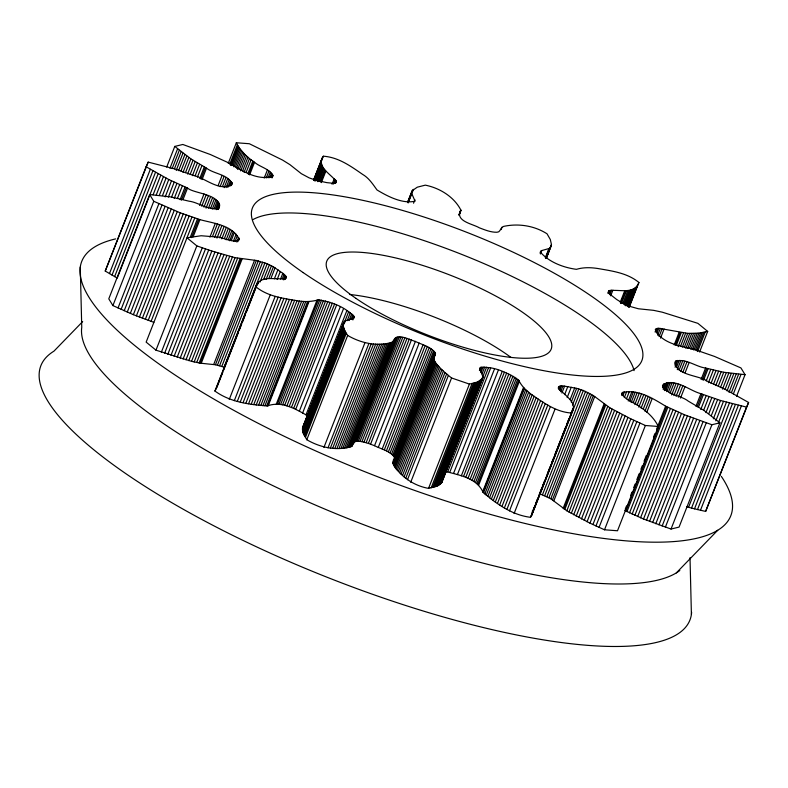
<?xml version="1.0" encoding="UTF-8"?>
<svg xmlns="http://www.w3.org/2000/svg" width="788" height="788" viewBox="0 0 788 788"><rect width="100%" height="100%" fill="white"/><g stroke="black" fill="none" stroke-linecap="round" stroke-linejoin="round"><path stroke-width="1.18" d="M166.701 167.046L174.778 146.42L190.883 158.89L206.515 168.139C213.607 173.882 228.313 174.414 232.204 183.86C220.699 192.962 204.653 177.615 193.818 175.547L174.178 168.74L148.193 162.121L146.105 166.751L168.77 179.516L187.534 188.056C193.897 193.749 220.906 193.858 219.379 207.825C209.5 211.558 198.635 202.26 189.13 201.206L170.976 196.961L149.661 194.547L108.783 298.839L112.901 305.586L133.359 314.678L153.847 322.351M228.244 163.382L236.331 142.756L249.333 143.731L282.567 160.072L289.905 164.633L301.361 173.695L309.123 177.852L315.88 180.285L326.912 182.649L333.304 183.299L335.491 182.885L336.417 181.88C332.25 174.69 315.574 167.135 323.336 156.201C338.387 157.245 350.571 166.051 362.51 174.315C368.942 177.999 372.822 184.185 377.009 189.957C387.903 196.527 402.57 204.112 415.079 201.186L411.622 193.306L412.301 190.627L417.276 187.189L425.293 185.141C439.615 188.007 453.927 196.675 460.813 209.963C454.509 221.261 472.78 223.831 479.321 227.801C484.955 229.929 490.766 232.381 496.913 232.253C500.695 232.49 500.35 227.013 503.709 226.373C518.405 223.211 534.284 225.654 547.03 233.8L550.3 239.493L551.462 244.526L546.35 258.395M445.703 471.441C459.227 475.282 476.602 477.755 483.054 492.254C496.607 504.064 512.269 515.076 530.501 517.312L532.087 514.328L532.471 510.693M530.501 517.312L571.369 413.02C579.131 402.097 562.465 394.542 558.298 387.351L560.17 386.061L564.592 386.14L576.658 388.366L583.347 390.474L593.344 395.537L609.853 407.82L630.833 418.861L645.372 425.5L658.374 426.475L617.506 530.767L604.504 529.792L589.956 523.153L566.828 510.791L550.812 498.755L540.204 493.938M149.661 194.547L153.768 201.295L180.255 212.819L199.896 219.616C213.252 223.329 233.031 225.151 239.394 239.71C232.302 243.699 222.955 236.676 215.587 236.922L201.117 235.74L187.032 237.828L196.842 245.895L211.844 251.057L235.051 257.666L256.317 260.464L267.211 263.753L273.416 266.797L282.823 273.308L285.837 276.194L286.005 278.302C276.962 280.636 260.109 273.889 255.804 286.763C267.585 296.347 282.626 298.278 297.056 300.701C304.129 302.001 311.319 301.814 318.273 299.903C331.275 301.597 345.991 307.172 354.393 317.229L353.723 318.342L345.331 320.795L343.873 322.292L302.671 427.323L303.104 432.927L306.808 439.724C319.751 447.387 337.205 451.455 351.822 446.244L392.7 341.953C396.472 331.876 408.627 339.638 415.394 341.421C422.132 344.917 431.371 346.493 435.518 353.457L394.64 457.749C391.124 462.211 393.961 466.821 397.28 470.15C405.387 479.656 416.054 486.127 428.544 488.383L437.665 485.861L441.94 482.177L483.044 377.127L479.626 368.045C491.81 365.071 508.516 372.96 518.731 380.259C522.08 387.164 527.881 392.119 534.136 396.295C545.503 404.057 557.116 412.085 571.369 413.02M392.946 463.147L435.518 353.457M343.873 322.292C341.913 326.912 345.331 331.659 347.675 335.432C360.618 343.095 378.073 347.173 392.7 341.953M236.331 142.756C240.33 150.863 247.127 157.295 254.554 162.279C259.941 167.154 269.585 168.662 272.924 175.645L272.746 176.266C257.43 181.112 241.699 170.504 229.081 163.047L210.327 154.507L182.806 144.47L174.778 146.42M441.94 482.177L442.216 480.207M483.044 377.127L441.536 482.896M307.812 415.867C295.746 409.139 281.828 400.659 267.506 405.869C249.264 404.707 230.037 402.047 214.927 391.055L216.966 387.204M551.167 246.191L549.374 248.427L541.78 250.554L540.312 252.002C548.724 262.049 563.43 267.634 576.432 269.329C584.194 267.014 592.241 267.467 600.101 268.895C613.734 271.269 627.809 273.357 638.91 282.468C634.606 295.342 617.743 288.595 608.71 290.93L608.484 292.22L609.587 293.944L616.758 299.548L623.219 303.498L629.76 306.365L638.398 308.768L653.607 310.344L662.314 312.196L697.872 323.336L707.683 331.403L699.596 352.029M158.112 173.813L117.235 278.105L105.237 271.042L146.105 166.751M148.193 162.121L105.237 271.042M109.463 273.594L150.331 169.302M112.024 275.111L152.902 170.819M114.624 276.618L155.492 172.326M153.108 194.754L160.742 175.271M112.901 305.586L153.768 201.295M156.221 195.05L163.402 176.719M159.343 195.316L166.081 178.127M169.952 168.317L177.586 148.833M172.139 168.622L179.329 150.291M118.033 307.97L158.9 203.678M162.486 195.562L168.77 179.516M174.384 168.928L181.122 151.739M121.116 309.369L161.983 205.087M165.184 196.921L171.469 180.876M176.236 170.375L182.964 153.187M178.581 170.671L184.875 154.625M168.346 197.099L174.178 182.205M124.199 310.748L165.066 206.456M180.984 170.957L186.825 156.054M171.508 197.246L176.896 183.486M127.262 312.097L168.139 207.805M182.993 172.375L188.825 157.482M174.227 198.487L179.615 184.737M130.325 313.397L171.193 209.115M185.495 172.651L190.883 158.89M177.379 198.537L182.323 185.929M187.603 174.049L192.991 160.289M133.359 314.678L174.237 210.386M180.097 199.679L185.032 187.071M190.203 174.286L195.138 161.678M181.348 200.191L186.293 187.583M136.383 315.909L177.261 211.617M183.043 199.512L187.534 188.056M192.41 175.655L197.345 163.047M139.387 317.111L180.255 212.819M195.099 175.852L199.591 164.387M197.404 177.162L201.895 165.707M142.362 318.263L183.23 213.972M199.758 178.452L204.25 166.997M145.297 319.367L186.175 215.075M200.881 179.034L205.373 167.578M202.023 179.595L206.515 168.139M148.203 320.421L189.071 216.129M151.06 321.425L191.927 217.133M199.541 205.373L204.033 193.917M194.715 218.059L146.154 342.12L155.975 350.187L191.533 361.328L200.231 363.169L215.439 364.755L224.078 367.149L264.945 262.867M201.718 206.2L206.21 194.744M190.272 237.257L197.453 218.926M191.514 237.631L198.704 219.291M203.944 207.145L208.436 195.68M193.159 236.804L199.896 219.616M206.072 208.15L210.563 196.685M208.505 208.052L212.543 197.739M218.069 185.702L222.108 175.389M210.751 207.973L214.346 198.803M155.975 350.187L196.842 245.895M220.079 186.687L224.117 176.374M229.741 164.229L237.375 144.746M212.327 209.037L215.922 199.866M230.441 165.441L238.084 145.957M222.452 186.598L226.048 177.438M214.09 208.928L217.232 200.901M231.672 165.519L238.862 147.179M215.567 208.761L218.256 201.886M224.176 187.672L227.771 178.502M232.982 165.598L239.719 148.41M216.276 209.667L218.975 202.792M217.094 209.303L219.34 203.58M233.918 166.849L240.655 149.651M161.392 352.108L202.26 247.816M226.117 187.583L229.259 179.556M217.971 209.509L219.773 204.929M218.266 209.48L219.606 206.042M235.376 166.948L241.67 150.912M227.781 187.455L230.48 180.58M236.469 168.208L242.763 152.163M229.603 186.126L231.396 181.536M209.913 237.129L215.301 223.378M164.623 353.221L205.491 248.939M230.657 185.86L231.997 182.422M231.376 185.495L232.273 183.2M237.641 169.479L243.935 153.433M212.455 236.548L217.399 223.94M239.345 169.607L245.186 154.704M167.814 354.304L208.692 250.013M214.7 237.267L219.645 224.659M240.685 170.888L246.526 155.985M242.556 171.016L247.944 157.265M170.966 355.349L211.844 251.057M216.976 238.084L221.911 225.476M244.063 172.296L249.451 158.546M219.665 237.858L224.156 226.392M174.079 356.343L214.947 252.052M246.132 172.424L251.067 159.816M221.822 238.843L226.314 227.387M247.856 173.705L252.79 161.097M248.693 174.296L253.637 161.688M177.133 357.299L218.01 253.007M224.314 238.734L228.353 228.422M249.609 174.877L254.554 162.279M226.186 239.798L230.224 229.485M180.137 358.205L221.014 253.913M228.284 239.719L231.879 230.549M183.092 359.062L223.959 254.78M229.692 240.764L233.287 231.593M231.219 240.576L234.361 232.558M185.978 359.87L226.846 255.588M233.425 241.148L236.114 234.272M235.051 241.542L237.296 235.819M188.795 360.628L229.663 256.336M236.804 242.005L238.597 237.424M237.828 241.699L239.178 238.262M191.533 361.328L232.401 257.036M264.207 178.058L267.359 170.041M266.255 177.94L268.944 171.065M194.173 361.958L235.051 257.666M268.097 177.842L270.343 172.119M196.714 362.51L237.582 258.218M269.673 177.704L271.466 173.114M270.934 177.487L272.284 174.049M199.147 362.982L240.025 258.691M271.87 177.192L272.766 174.897M272.027 177.93L272.924 175.645M200.231 363.169L241.098 258.888M201.226 363.307L242.093 259.016M213.686 364.519L254.563 260.227M215.439 364.755L256.317 260.464M217.449 365.149L258.316 260.867M219.586 365.691L260.454 261.399M221.812 366.361L262.68 262.079M214.927 391.055L256.77 284.429M216.395 387.942L257.262 283.65M217.409 386.051L222.797 372.3M223.694 370.005L225.939 364.283M226.846 361.988L238.518 332.191M239.414 329.896L241.66 324.163M242.566 321.878L245.255 314.993M246.605 311.555L257.834 282.912M257.587 284.507L258.484 282.212M260.02 282.084L267.211 263.753M263.566 279.612L269.397 264.709M266.098 279.484L271.486 265.733M268.925 278.253L273.416 266.797M271.033 278.134L275.081 267.821M274.352 278.853L277.947 269.683M313.545 180.127L322.075 158.349M313.516 180.452L322.499 157.531M313.732 180.442L321.366 160.959M314.353 179.122L323.336 156.201M314.136 180.216L321.317 161.885M314.629 180.019L321.366 162.83M314.776 180.984L321.514 163.796M229.259 399.447L270.126 295.155M315.476 180.836L321.77 164.791M277.169 279.494L280.321 271.466M316.284 180.698L322.125 165.805M317.209 180.6L322.597 166.839M317.8 181.654L323.188 167.903M280.577 279.031L282.823 273.308M318.982 181.595L323.917 168.987M234.312 400.678L275.189 296.386M320.302 181.555L324.794 170.1M282.291 278.883L284.084 274.293M320.775 182.087L325.267 170.622M321.346 182.629L325.838 171.163M283.325 279.868L285.118 275.278M284.488 279.632L285.837 276.194M237.306 401.378L278.174 297.096M285.335 279.307L286.231 277.012M240.232 402.038L281.099 297.746M243.078 402.648L283.956 298.356M245.866 403.22L286.733 298.928M332.063 184.234L334.309 178.512M333.501 184.037L335.294 179.457M335.097 182.658L336.003 180.363M248.575 403.732L289.442 299.45M335.481 183.466L336.377 181.181M251.195 404.205L292.072 299.913M253.736 404.628L294.614 300.336M256.189 404.993L297.056 300.701M258.543 405.298L299.41 301.016M260.779 405.554L301.656 301.262M262.906 405.741L303.774 301.449M264.886 405.85L305.754 301.558M266.718 405.879L307.596 301.597M267.506 405.869L308.384 301.577M268.186 405.79L309.054 301.499M276.204 404.313L317.071 300.021M277.406 404.195L318.273 299.903M278.922 404.224L319.79 299.933M280.666 404.421L321.543 300.13M282.616 404.766L323.484 300.474M284.714 405.259L325.582 300.967M286.911 405.889L327.788 301.597M289.176 406.638L330.044 302.346M291.442 407.485L332.309 303.203M293.658 408.43L334.536 304.138M295.697 409.396L336.575 305.104M299.341 411.188L340.209 306.896M302.612 413.001L343.489 308.709M306.02 414.843L346.897 310.551M302.464 428.13L343.341 323.838M302.375 428.987L344.346 321.632M302.405 429.903L348.69 311.575M344.435 323.09L345.331 320.795M302.533 430.869L343.41 326.577M302.769 431.873L343.647 327.581M303.104 432.927L343.982 328.635M347.203 320.667L350.345 312.639M303.538 434.03L344.415 329.739M304.07 435.163L344.937 330.871M349.064 320.568L351.763 313.683M304.69 436.345L345.568 332.053M351.093 319.278L352.896 314.688M305.409 437.557L346.277 333.265M352.374 319.071L353.723 315.633M352.876 319.918L354.226 316.481M306.808 439.724L347.675 335.432M407.859 201.649L411.897 191.336M407.623 202.417L412.301 190.627M407.889 202.565L412.833 189.957M408.026 202.477L411.622 193.306M408.184 202.91L411.779 193.74M412.597 191.612L413.493 189.327M413.552 203.215L414.902 199.778M323.917 447.446L364.795 343.154M328.005 447.84L368.873 343.548M330.389 448.037L371.256 343.745M332.694 448.185L373.561 343.893M334.9 448.293L375.777 344.001M337.028 448.362L377.895 344.07M339.057 448.382L379.924 344.09M340.977 448.362L381.855 344.07M342.81 448.283L383.677 344.001M344.523 448.165L385.401 343.873M346.129 447.998L387.006 343.706M347.606 447.771L388.484 343.479M348.956 447.495L389.824 343.204M350.128 447.151L391.006 342.859M351.152 446.737L392.02 342.445M351.546 446.51L392.424 342.219M351.822 446.244L354.433 442.245L395.3 337.954M354.433 442.245L395.803 337.491M354.935 441.782L355.782 441.447L396.65 337.156M355.782 441.447L356.934 441.27L397.802 336.978M356.934 441.27L358.353 441.25L399.23 336.959M358.353 441.25L360.027 441.388L400.905 337.097M360.027 441.388L361.919 441.684L402.786 337.392M361.919 441.684L363.967 442.127L404.835 337.835M363.967 442.127L366.134 442.708L407.012 338.416M366.134 442.708L368.38 443.417L409.258 339.126M459.02 214.543L460.813 209.963M459.099 214.957L460.891 210.376M459.059 215.321L460.852 210.731M368.38 443.417L370.557 444.205L411.425 339.914M394.64 457.749C390.503 450.785 381.254 449.209 374.527 445.712L415.394 341.421M378.309 447.328L419.177 343.046M382.21 448.963L423.087 344.671M384.317 449.889L425.185 345.597M386.406 450.913L427.273 346.621M388.346 451.967L429.214 347.675M390.08 453.031L430.947 348.749M391.577 454.095L432.454 349.803M392.808 455.109L433.686 350.827M393.744 456.075L434.612 351.783M394.364 456.961L435.232 352.669M392.985 462.783L435.469 354.098M393.025 463.561L433.814 358.855M393.36 464.516L434.227 360.224L433.892 359.269M393.852 465.531L434.72 361.239L434.227 360.224M394.512 466.604L435.38 362.322L434.72 361.239M395.31 467.737L436.178 363.455L435.38 362.322M396.236 468.919L437.104 364.627L436.178 363.455M397.28 470.15L438.148 365.859L437.104 364.627M398.433 471.411L439.31 367.119L438.148 365.859M399.703 472.711L440.571 368.42L439.31 367.119M401.072 474.041L441.94 369.759L440.571 368.42M402.54 475.41L443.408 371.118L441.94 369.759M404.106 476.809L444.974 372.517L443.408 371.118M501.119 229.574L502.015 227.279M405.761 478.237L446.638 373.945L444.974 372.517M407.514 479.695L448.382 375.403L446.638 373.945M410.706 482.266L451.573 377.974L448.382 375.403M428.544 488.383L469.412 384.091L477.429 382.042L482.404 378.604M431.164 487.88L472.032 383.598M432.651 487.555L473.529 383.264M479.429 370.567L480.779 367.129M434.05 487.181L474.928 382.889M480.483 370.34L481.823 366.903M435.36 486.777L476.228 382.485M480.916 372.557L483.162 366.824M436.562 486.334L477.429 382.042M437.665 485.861L478.543 381.569M482.059 373.788L484.758 366.913M438.67 485.339L479.537 381.047M439.566 484.787L480.434 380.496M440.344 484.196L481.212 379.905M443.112 477.922L486.57 367.149M441.004 483.566L483.123 376.319M447.702 471.835L488.57 367.543M449.741 472.347L490.619 368.065M453.563 473.391L494.431 369.099M540.085 253.175L540.982 250.889M540.43 253.992L541.78 250.554M457.404 474.622L498.272 370.33M545.316 257.784L548.911 248.614M545.779 257.597L549.374 248.427M545.69 258.503L549.729 248.19M546.517 257.134L551.462 244.526M546.429 258.001L551.373 245.393M461.325 475.844L502.202 371.552M463.492 476.553L504.359 372.271M465.757 477.41L506.625 373.118M467.983 478.346L508.851 374.054M470.111 479.35L510.988 375.058M472.111 480.404L512.978 376.112M473.913 481.468L514.791 377.176M475.499 482.532L516.367 378.24M476.829 483.566L517.696 379.274M477.863 484.551L518.731 380.259M478.562 485.438L519.44 381.146M482.67 491.751L523.537 387.46M483.054 492.254L523.921 387.962M483.566 492.786L524.434 388.494M484.817 493.987L525.685 389.696M486.226 495.228L527.093 390.937M487.792 496.519L528.669 392.227M489.496 497.849L530.373 393.557M491.328 499.198L532.195 394.916M493.258 500.587L534.136 396.295M495.307 502.005L536.175 397.713M497.445 503.434L538.322 399.142M499.681 504.891L540.558 400.599M502.005 506.369L542.883 402.077M504.418 507.856L545.296 403.564M506.92 509.363L547.788 405.071M509.491 510.89L550.369 406.598M558.318 388.632L559.224 386.337M558.82 389.499L560.17 386.061M559.608 390.513L561.411 385.933M560.672 391.685L562.918 385.962M514.091 513.54L554.969 409.258M561.893 393.015L564.592 386.14M564.651 394.611L567.793 386.583M607.804 293.225L608.71 290.93M567.183 397.595L571.231 387.272M608.425 292.781L609.321 290.486M608.907 293.638L610.257 290.201M609.685 294.643L611.478 290.063M570.207 399.398L574.698 387.942M610.68 295.815L612.926 290.082M571.27 402.116L576.658 388.366M572.541 404.993L578.835 388.947M532.521 511.639L534.313 507.048M536.116 502.468L537.465 499.031M539.258 494.45L541.504 488.718M542.4 486.423L544.646 480.69M547.345 473.815L550.034 466.939M551.836 462.359L553.176 458.921M554.979 454.331L557.224 448.608M558.121 446.313L560.366 440.581M561.263 438.286L565.754 426.83M567.104 423.392L568.897 418.802M570.699 414.222L572.945 408.489M532.471 512.555L573.339 408.263M531.339 515.992L573.201 409.159M531.762 515.175L581.071 389.656M542.479 494.766L583.347 390.474M620.225 302.296L624.717 290.831M544.715 495.672L585.592 391.38M620.609 303.459L625.544 290.851M621.358 303.419L626.293 290.811M546.892 496.657L587.759 392.365M622.875 303.262L627.809 290.654M623.82 304.178L629.208 290.427M548.931 497.691L589.798 393.399M624.648 305.005L630.479 290.112M625.376 305.774L631.671 289.738M550.812 498.755L591.68 394.463M626.47 305.34L632.754 289.294M627.012 305.99L633.749 288.802M627.475 306.591L634.665 288.26M628.302 306L635.483 287.659M552.477 499.819L593.344 395.537M628.588 306.493L636.221 287.009M628.794 306.946L636.881 286.32M628.913 307.359L637.453 285.581M629.366 306.896L638.91 282.468M553.836 500.833L594.713 396.541M563.154 508.319L604.032 404.027M563.932 508.89L604.8 404.599M564.809 509.481L605.676 405.19M566.828 510.791L607.696 406.5M568.975 512.111L609.853 407.82M571.27 513.451L612.138 409.159M573.674 514.81L614.541 410.518M621.584 394.778L622.481 392.483C638.083 388.947 652.957 398.462 665.624 406.184L684.388 414.724L711.899 424.752L719.927 422.811L679.059 527.103L671.031 529.043L643.51 519.016L624.756 510.476M621.978 395.586L623.328 392.148M623.072 395.409L624.421 391.971M576.186 516.179L617.053 411.888M624.382 397.497L626.627 391.774M578.776 517.558L619.654 413.267M626.549 398.718L629.238 391.843M581.465 518.947L622.333 414.655M655.084 332.034L656.434 328.586L658.798 328.271L687.717 333.363L698.936 333.147L707.683 331.403M628.253 401.033L631.838 391.872M736.514 396.462L745.054 374.684L740.937 367.937L714.45 356.412L694.819 349.616C681.453 346.119 664.688 344.257 656.109 331.807L657.468 328.35M629.77 401.112L633.365 391.951M656.995 332.851L658.798 328.271M584.223 520.346L625.091 416.054M631.129 402.501L635.177 392.188M657.685 335.225L660.374 328.35M633.128 402.895L637.167 392.582M659.044 336.604L662.186 328.586M587.06 521.745L627.928 417.453M660.511 338.131L664.107 328.96M634.813 404.569L639.304 393.114M589.956 523.153L630.833 418.861M637.039 405.239L641.53 393.773M638.851 407.169L643.796 394.561M592.931 524.552L633.798 420.26M641.117 408.046L646.052 395.438M595.964 525.96L636.832 421.669M643.313 409.011L648.248 396.403M599.057 527.359L639.925 423.077M644.958 411.178L650.346 397.428M646.82 412.193L652.218 398.442M674.183 344.917L679.128 332.309M675.286 345.134L680.231 332.526M676.34 345.302L681.285 332.694M604.504 529.792L645.372 425.5M678.113 346.74L683.501 332.989M662.491 387.469L663.841 384.032C676.488 378.555 689.49 390.69 700.896 393.685L720.528 400.491L746.522 407.11L748.6 402.481L725.945 389.715L707.171 381.175C700.818 375.482 673.799 375.374 675.326 361.406C685.205 357.663 696.08 366.972 705.585 368.026L723.729 372.271L745.054 374.684M663.072 389.203L665.318 383.47M680.704 345.814L685.639 333.206M664.038 389.735L666.727 382.86M674.942 363.209L675.838 360.924M664.491 390.612L667.633 382.584M674.873 365.159L676.665 360.579M682.319 347.114L687.717 333.363M665.722 390.474L668.864 382.456M675.109 367.267L677.808 360.392M666.776 391.646L670.371 382.476M676.528 367.247L679.226 360.362M684.339 347.212L689.736 333.462M668.519 391.833L672.105 382.663M677.296 369.671L680.891 360.5M685.855 348.394L691.687 333.501M670.007 393.32L674.045 383.007M679.167 369.956L682.763 360.786M687.757 348.385L693.588 333.482M625.199 509.334L626.549 505.896M630.597 495.573L631.937 492.136M633.739 487.555L635.089 484.118M636.881 479.537L639.127 473.805M640.92 469.215L642.269 465.777M644.072 461.197L646.318 455.464M653.498 437.133L654.848 433.695M656.64 429.105L665.624 406.184M625.81 511.057L666.687 406.766M689.589 348.316L695.43 333.423M671.652 394.955L676.143 383.49M680.763 371.542L684.802 361.219M626.952 511.639L667.82 407.347M690.928 349.35L697.213 333.304M682.93 372.113L686.978 361.8M673.848 395.576L678.34 384.111M692.642 349.192L698.936 333.147M629.504 512.889L670.371 408.598M693.864 350.138L700.601 332.94M685.097 372.793L689.136 362.48M676.104 396.325L680.596 384.859M695.459 349.882L702.197 332.694M632.134 514.121L673.001 409.829M678.37 397.172L682.861 385.706M696.553 350.739L703.743 332.398M697.587 351.546L705.221 332.063M680.517 398.078L685.008 386.613M634.872 515.352L675.74 411.07M637.689 516.583L678.557 412.291M640.565 517.805L681.443 413.513M643.51 519.016L684.388 414.724M701.093 379.481L705.585 368.026M646.515 520.218L687.382 415.926M702.325 379.875L706.816 368.42M703.556 380.23L708.048 368.764M649.558 521.4L690.426 417.118M695.952 406.293L700.896 393.685M706.215 380.939L710.707 369.483M697.173 406.805L702.118 394.197M652.651 522.582L693.519 418.29M698.434 407.307L703.379 394.699M708.392 382.741L713.337 370.133M655.783 523.744L696.651 419.452M700.759 409.494L706.146 395.743M711.012 383.342L715.947 370.734M713.623 383.904L718.567 371.296M703.556 410.499L708.944 396.748M658.945 524.887L699.823 420.595M715.77 385.559L721.158 371.808M705.959 412.616L711.791 397.723M662.147 526.02L703.024 421.728M718.341 386.021L723.729 372.271M708.845 413.572L714.686 398.669M665.387 527.142L706.255 422.851M720.439 387.597L726.28 372.694M711.308 415.64L717.592 399.595M722.517 389.134L728.801 373.088M713.347 418.822L720.528 400.491M725.019 389.479L731.303 373.433M671.031 529.043L711.899 424.752M727.038 390.927L733.776 373.739M715.849 420.831L723.482 401.348M729.028 392.345L736.209 374.005M718.361 422.821L726.447 402.185M731.431 392.572L738.622 374.231M686.565 506.753L688.554 507.285L729.422 403.003M733.362 393.901L740.996 374.418M688.554 507.285L691.529 508.073L732.407 403.781M691.529 508.073L694.514 508.821L735.391 404.53M694.514 508.821L697.498 509.55L738.376 405.259M697.498 509.55L700.483 510.24L741.36 405.958M700.483 510.24L705.644 511.402L746.522 407.11M748.6 402.481L705.644 511.402M302.671 427.323L303.478 425.924M82.671 321.583L53.958 351.152A348.552 92.56 21.4 0 0 313.112 571.615A348.552 92.56 21.4 0 0 691.618 612.306M676.34 572.886L717.72 530.265M622.481 392.483L621.781 393.586C625.12 400.56 634.764 402.077 640.161 406.953C647.588 411.937 654.375 418.359 658.374 426.475M663.841 384.032L662.501 385.371C666.392 394.818 681.108 395.349 688.19 401.092L703.822 410.331L719.927 422.811M656.434 328.586L655.311 329.512L656.109 331.807M451.573 377.974L469.412 384.091M370.557 444.205L374.527 445.712M690.012 557.677L691.411 614.374M80.268 267.043L81.755 327.365A325.119 86.335 21.4 0 0 339.992 515.362A325.119 86.335 21.4 0 0 679.817 570.502M721.325 476.376A348.552 92.56 21.4 0 1 372.3 474.662A348.552 92.56 21.4 0 1 115.639 238.892M349.458 294.456A120.534 32.013 21.4 0 1 510.91 357.378M252.918 219.625A209.135 55.534 21.4 0 1 461.926 254.485A209.135 55.534 21.4 0 1 634.094 370.626M355.999 298.396A120.534 32.013 21.4 0 0 546.675 354.127A120.534 32.013 21.4 0 0 414.242 262.857A120.534 32.013 21.4 0 0 355.999 298.396M303.183 272.599A209.135 55.534 21.4 0 0 634.015 369.296A209.135 55.534 21.4 0 0 404.244 210.928A209.135 55.534 21.4 0 0 303.183 272.599"/></g></svg>
